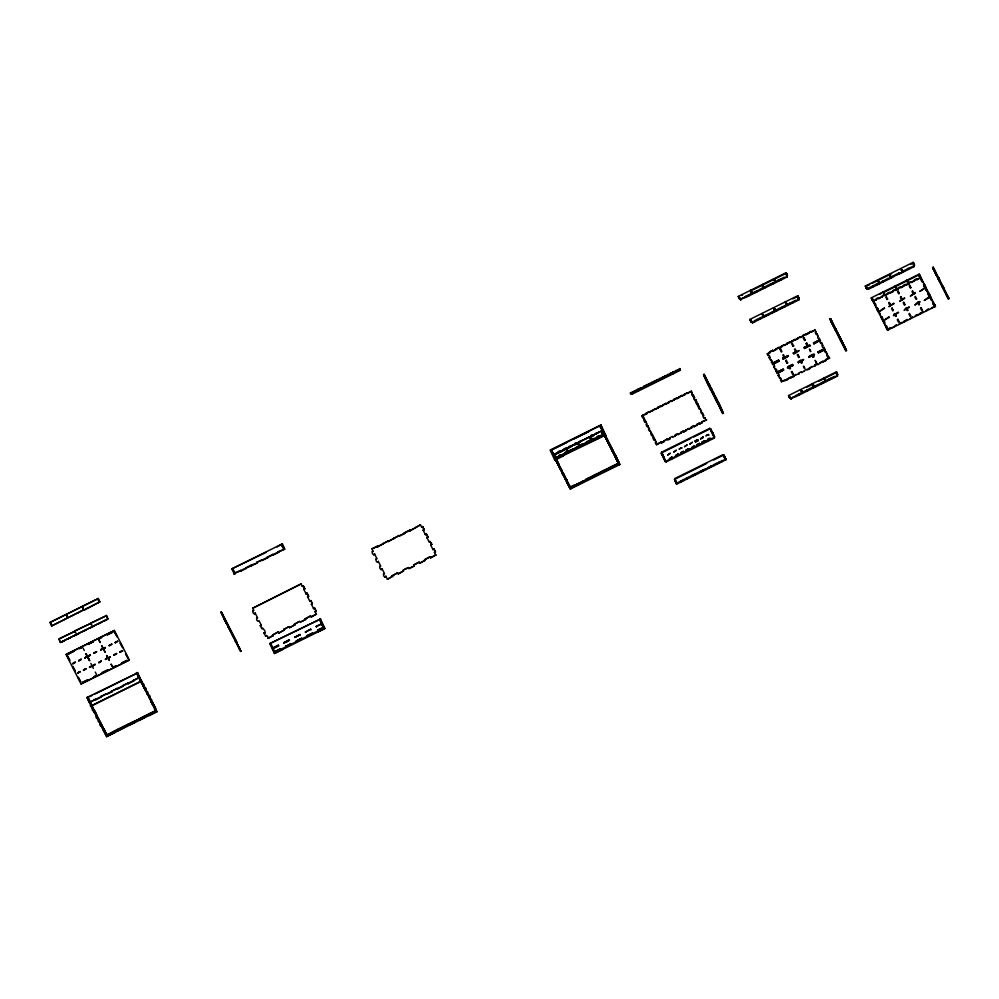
<?xml version="1.0" encoding="UTF-8"?>
<svg xmlns="http://www.w3.org/2000/svg" width="999" height="999" viewBox="0 0 999 999"><rect width="100%" height="100%" fill="white"/><g stroke="black" fill="none" stroke-linecap="round" stroke-linejoin="round"><path stroke-width="1.5" d="M49.95 622.464L98.302 598.513L49.95 622.464L51.611 625.986L53.571 625.012M50.687 623.201L51.498 624.924L50.999 623.051M66.883 615.184L67.383 617.07L67.008 615.446M83.379 609.14L83.017 607.529M98.102 599.725L98.913 601.448M83.242 608.878L82.88 607.255M98.776 601.186L98.414 599.575M78.459 612.687L84.078 609.577L51.611 625.986M86.838 608.416L84.291 610.014L99.825 601.773L97.989 603.009M53.521 624.924L64.673 619.517M64.623 619.417L78.409 612.599M92.582 605.569L97.939 602.921M86.888 608.516L92.645 605.656M787.1 274.713L786.488 275.212L787.287 276.873L745.853 297.39L745.404 296.466L740.721 299.925L738.236 296.416L742.032 294.543L742.494 295.467M750.499 291.046L750.212 290.484L742.032 294.543M751.51 293.231L752.185 292.907L750.886 290.16L761.85 284.727L762.137 285.289L752.534 290.035M761.85 284.727L762.187 285.452L762.524 284.39L773.488 278.958L774.462 280.981M773.838 279.683L774.163 278.621L786.138 272.702L787.437 275.449L786.488 275.212M773.775 279.52L762.811 284.952L762.524 284.39M786.425 273.251L774.45 279.183L774.113 280.244M738.573 297.153L739.248 296.815L739.872 298.114L739.26 298.614M751.223 290.884L750.212 290.484M786.812 274.151L786.151 274.488L786.475 273.426M738.86 297.714L739.872 298.114M786.762 273.988L785.813 273.751M738.91 297.877L739.248 296.815M757.317 291.708L756.855 290.784L751.673 293.806L750.886 291.945L751.56 291.621M763.486 286.413L762.874 286.913L762.537 286.176L763.199 285.851L763.823 287.138L763.199 285.851M774.175 280.419L775.187 280.819M745.404 296.466L751.51 293.444M762.662 289.061L762.212 288.137L759.527 289.46L759.989 290.384M762.212 288.137L767.557 285.489L768.019 286.413M767.557 285.489L772.914 282.842L773.363 283.766M775.586 281.506L778.258 280.182L778.721 281.106M778.258 280.182L783.616 277.535L784.065 278.459M740.434 299.375L742.732 297.789M759.702 289.822L756.855 290.784M743.006 298.351L745.853 297.39M59.253 640.109L58.704 638.935L74.713 631.343L60.165 638.548M74.9 630.918L90.722 623.413L74.9 630.918L75.787 632.817M91.796 624.887L90.897 622.989L106.568 615.571M92.333 622.614L105.27 616.208M106.531 616.358L107.355 618.081M59.803 641.296L60.365 642.469L108.092 618.831L107.53 617.669M61.813 642.045L64.485 640.721M67.745 639.11L70.417 637.787M73.676 636.176L79.346 633.366M83.017 631.543L85.689 630.219M89.71 628.234L94.256 625.973M98.277 623.988L100.949 622.664M104.183 621.066L106.868 619.742M233.853 571.815L234.578 571.99L233.853 571.815L234.403 574.275L231.843 568.831L282.367 543.818L277.123 546.94M232.48 568.856L233.379 570.741L232.992 568.606M281.481 544.592L282.38 546.478L281.993 544.343M266.196 552.36L231.843 568.831M66.021 654.407L114.385 630.456L129.383 660.039L81.019 683.99L66.134 654.645L114.385 630.456M68.244 653.933L73.589 651.286M82.018 647.115L79.346 648.438L82.043 647.127M87.775 644.268L93.132 641.608M107.305 634.59L112.662 631.942M282.854 547.552L283.778 549.487L278.421 552.135M68.257 653.958L73.614 651.311M87.8 644.28L93.144 641.633M107.33 634.602L112.675 631.955M67.994 653.433L68.369 654.195L73.476 651.048M79.483 648.701L82.155 647.377M87.912 644.53L93.257 641.87M99.013 639.023L101.686 637.699M107.442 634.852L112.8 632.205M67.17 655.893L69.88 660.476L67.495 655.744M83.054 648.026L84.303 650.524M98.739 640.259L100.312 642.594L99.063 640.109M114.585 632.417L117.295 636.987L114.897 632.255M234.565 573.326L234.403 574.275M283.778 549.487L278.209 551.71L278.559 552.41L273.127 555.094L272.777 554.395L267.42 557.042L267.769 557.754L262.337 560.439L261.988 559.74L256.643 562.387L256.98 563.086L251.548 565.784L251.211 565.084L245.854 567.732L246.204 568.431L240.771 571.128L240.422 570.417L235.077 573.076L240.634 570.841M234.178 573.851L234.902 574.025M240.547 570.691L245.979 568.006M262.125 560.014L267.557 557.33M272.902 554.67L278.334 551.985M246.066 568.156L251.548 565.784M262.213 560.164L256.643 562.387M267.645 557.479L272.989 554.82M284.927 549.25L282.367 543.818M750.923 321.591L751.872 321.828L751.198 322.153L749.899 319.405L761.875 313.474L762.162 314.036M761.875 313.474L762.212 314.198L762.537 313.149L773.513 307.704L773.8 308.266M773.513 307.704L773.85 308.441L774.188 307.38L785.152 301.948L785.776 303.234M785.152 301.948L786.176 304.133L786.837 303.796L785.826 301.611L797.801 295.679L799.1 298.426L798.438 298.763L797.464 296.74L798.139 296.416M792.756 298.876L798.089 296.241M750.237 320.13L750.911 319.805L751.535 321.091L750.861 321.428M785.489 302.672L786.163 302.347M797.464 296.74L798.938 299.85L768.968 314.697L768.518 313.773L763.336 316.795L762.549 314.935L763.224 314.598L763.848 315.896L763.174 316.221M774.188 309.166L774.812 310.464L774.188 309.166L774.862 308.841L775.486 310.127L774.862 308.841M785.838 303.409L785.826 301.611M762.836 315.497L763.511 315.16M774.475 309.727L775.149 309.403M798.089 298.027L798.763 297.702M762.886 315.659L763.561 315.334M774.537 309.902L775.199 309.565M798.151 298.202L798.813 297.864M786.463 304.695L787.125 304.358M754.557 321.141L752.384 322.914L754.844 321.703L754.382 320.766L757.067 319.443L757.517 320.367L768.968 314.697M757.067 319.443L763.161 316.421M768.518 313.773L773.875 311.126L774.325 312.05M779.682 309.403L779.22 308.479L776.548 309.802L776.997 310.726M779.22 308.479L784.577 305.819L785.027 306.743M784.577 305.819L789.922 303.172L790.384 304.096M789.922 303.172L795.279 300.524L795.728 301.448M776.71 310.165L773.875 311.126M754.844 321.703L757.517 320.367M85.902 653.646C96.341 672.939 81.756 646.166 87.325 656.455M101.586 645.878L105.257 652.347L101.898 645.716M72.665 663.411L75.337 662.087L72.915 663.923M78.596 660.476L81.269 659.153L78.846 660.988M87.45 656.718L84.778 658.054L87.2 656.218M90.197 654.732L87.762 656.568L90.447 655.244M93.869 652.909L96.541 651.585L94.118 653.421M100.562 649.6L102.897 648.451L100.812 650.112M105.107 647.352L103.459 648.801L105.357 647.851M109.128 645.354L111.801 644.03L109.366 645.866M115.035 642.432L117.72 641.108L115.285 642.931M72.777 663.661L75.474 662.349M78.709 660.726L81.406 659.415M84.64 657.779L87.338 656.48L89.261 660.277M87.637 656.306L90.335 654.994M93.981 653.159L96.678 651.847M100.674 649.85L103.022 648.713M103.322 648.538L105.245 647.614M109.241 645.604L111.938 644.293M115.147 642.669L117.845 641.37M72.64 666.67L75.35 671.253L72.952 666.52M120.055 643.194L122.765 647.764L120.367 643.031M673.176 371.753L670.953 374.013L641.52 388.586L643.731 386.338L680.032 368.806L679.37 369.143L679.994 370.429L631.818 394.293L630.357 392.969L634.964 390.684L635.239 391.246L630.644 393.519L631.48 393.556M634.964 390.684L641.058 387.662L641.52 388.586M641.346 388.224L631.53 393.731M678.808 369.667L673.626 372.689M638.061 390.047L672.839 372.814L673.301 373.738M635.414 391.608L638.086 390.284M679.645 369.705L680.144 369.006M679.707 369.867L672.839 372.814M90.847 663.398L93.369 668.393M106.543 655.631L109.378 660.464L106.856 655.469M77.447 672.839L80.12 671.515L77.697 673.351M83.379 669.904L86.051 668.581L83.629 670.416M92.233 666.146L89.56 667.469L91.983 665.646M94.98 664.16L92.545 665.996L95.23 664.672M98.651 662.337L101.324 661.013L98.901 662.849M105.345 659.028L107.68 657.866L105.594 659.54M109.89 656.768L108.242 658.229L110.14 657.28M113.911 654.782L116.583 653.458L114.148 655.294M119.818 651.86L122.502 650.536L120.067 652.359M77.56 673.089L80.257 671.778M83.491 670.154L86.189 668.843M89.423 667.207L92.12 665.908M92.42 665.734L95.117 664.422M98.764 662.587L101.461 661.276M105.457 659.278L107.805 658.129M108.104 657.954L110.027 657.042M114.023 655.032L116.721 653.721M119.93 652.097L122.74 651.036M866.32 288.236L867.282 288.474L866.608 288.798L865.309 286.051L913.211 262.325L914.51 265.072L913.81 266.77L908.466 269.418L908.004 268.494L902.759 271.541L903.046 272.103L908.466 269.418M865.584 286.613L869.692 284.578M872.427 283.229L891.595 273.738M910.751 264.248L913.486 262.887M865.646 286.788L866.595 287.013L865.933 287.337M913.885 263.786L913.211 264.123L913.548 263.062M78.109 677.447L80.819 682.03L78.421 677.297M125.524 653.97L128.234 658.553L125.837 653.821M913.835 263.624L912.874 263.386M865.983 287.512L866.308 286.451M879.095 283.966L877.959 281.581L878.633 281.243L879.095 283.966L877.684 284.665L877.234 283.728L867.332 288.636L868.318 289.298L877.684 284.665M888.398 279.358L879.769 283.629L879.482 283.067L887.936 278.434L888.398 279.358L890.733 278.197L889.597 275.811L890.271 275.487L891.408 277.872L893.743 276.711L893.293 275.786L898.638 273.127L899.1 274.063L902.372 272.44L901.235 270.055L902.197 270.279L901.235 270.055M866.27 288.074L866.932 287.737M890.559 276.049L889.597 275.811M913.498 264.685L914.172 264.348M908.004 268.494L913.536 266.209L914.222 264.523M878.808 283.404L877.234 283.728M891.408 277.872L893.293 275.786M893.581 276.348L899.1 274.063M95.267 672.09L96.516 674.587M110.951 664.323L112.512 666.658L111.264 664.173M240.584 651.535L220.941 612.125L236.413 641.333L239.46 649.225L239.273 647.477M221.753 612.449L236.413 641.333M555.506 459.865L554.845 460.202L550.099 450.087L600.948 424.9L601.236 425.462M221.89 612.724L220.941 612.125M599.775 425.936L600.399 427.222L601.073 426.885L600.449 425.599L550.936 450.124L555.219 459.303M704.083 374.275L703.746 375.337L704.083 374.275L719.505 404.732L718.743 405.507L719.243 404.807M82.605 682.242L87.962 679.595M93.719 676.748L96.391 675.424M102.148 672.564L107.492 669.917M113.249 667.07L115.921 665.746M121.678 662.899L127.035 660.239M551.76 449.962L566.87 442.482M573.751 439.073L588.861 431.593M82.717 682.492L88.099 679.857M93.831 676.985L96.528 675.686M102.26 672.814L107.63 670.179M113.362 667.32L116.059 666.008M121.791 663.136L127.16 660.501M221.628 613.586L221.453 611.875M600.112 426.66L600.786 426.323M222.065 614.435L225.449 621.74M552.235 451.073L551.286 450.849L551.61 449.787M222.827 614.822L223.264 615.684M705.044 376.298L704.033 375.899L704.707 375.562L704.432 376.798L704.757 375.736L705.719 377.747L705.057 378.084L705.381 377.023L707.429 381.256L706.68 381.606M551.96 452.31L552.285 451.248L551.623 451.573L552.584 453.596L553.259 453.271M552.247 452.872L552.634 451.973M552.297 453.034L552.971 452.709L554.108 455.082L557.867 452.772M705.444 377.185L704.77 377.522L706.755 381.593L707.255 380.894M553.508 453.871L553.134 454.757M705.319 378.683L705.981 378.359M553.146 454.857L602.659 430.344M709.04 386.076L709.54 385.377L709.04 386.076L705.619 379.345L706.268 378.921L723.451 413.199L722.776 413.524L719.929 407.917L720.529 406.93L721.753 409.553L720.841 409.627L721.515 409.303L722.652 411.538L721.99 411.875L721.078 409.877M553.271 455.057L601.885 430.806L603.708 434.652M706.405 379.208L705.594 379.245M558.041 453.134C556.543 451.873 560.614 449.85 560.714 451.81L563.973 449.75M566.82 448.788L569.318 447.102M871.278 297.839L919.18 274.113L935.451 306.456L887.549 330.182L871.278 297.839L872.814 301.111L920.716 277.397L919.18 274.113M933.228 267.158L932.904 268.219L933.228 267.158L949.05 298.576L948.376 298.901L933.191 268.768M554.27 455.094L566.246 449.163L565.958 448.601L566.97 449.001L566.358 447.864L563.686 449.188L564.135 450.112M572.402 446.116L566.92 448.838L566.533 448.226M575.149 444.755L577.884 443.394M590.197 437.3L593.968 435.439M553.521 455.656L554.994 454.932L555.619 456.218M578.271 442.507L577.946 443.568L577.609 442.832L578.234 444.13M603.034 431.143L601.56 431.868L602.185 433.166L602.847 432.829L602.222 431.543M705.993 380.144L706.668 379.82M830.906 319.43L830.294 319.93L829.907 319.031L830.569 318.706L835.489 328.409L835.164 329.47M871.565 298.401L872.626 298.963M879.769 294.33L883.253 291.908L883.878 293.194M884.215 292.133L895.179 286.701M905.456 281.618L895.853 286.363L895.566 285.801L896.19 287.1M908.753 279.982L917.544 275.624M918.793 275L919.467 274.675M225.025 619.28L224.388 619.255L241.084 651.286M829.957 319.205L830.631 318.868L831.593 320.891L830.918 321.216M871.628 298.564L872.577 298.788L871.965 299.288M883.591 292.632L883.928 291.571L884.277 294.093L884.602 293.032M895.241 286.863L895.903 286.538M919.517 274.837L919.192 275.899L919.817 277.185L920.491 276.86M554.67 455.994L555.332 455.656M601.898 432.604L602.572 432.267M895.579 287.6L896.59 287.999L895.916 288.324L894.892 286.139L895.516 287.425M919.192 275.899L919.867 275.574M933.241 268.943L933.853 268.444L933.528 269.505M554.208 457.117L555.681 456.393L556.468 458.042M567.657 450.462L566.645 450.062L567.307 449.725L567.932 451.024M578.958 443.968L578.621 445.03L578.608 443.231M603.708 432.604L602.235 433.329L603.034 434.977L603.833 434.59M872.252 299.85L872.914 299.525M920.141 276.136L919.48 276.461L920.154 277.922M830.631 320.654L831.305 320.329M872.302 300.025L872.976 299.688L873.763 301.348L873.476 300.786M907.554 282.555L907.891 281.506L907.217 281.83L907.841 283.117L908.228 282.23M919.53 276.636L920.204 276.298M933.578 269.668L933.915 268.606M872.589 300.587L873.251 300.249M933.865 270.23L934.54 269.905L934.202 270.966M648.9 411.563L646.39 413.249L657.966 407.779L655.456 409.465M660.351 405.894L657.854 407.58L663.311 405.132L660.814 406.818M665.709 403.246L663.199 404.932L668.668 402.472L666.158 404.17M671.053 400.587L668.556 402.285L674.013 399.825L671.515 401.511M676.41 397.939L673.9 399.625L679.37 397.177L676.86 398.863M681.768 395.292L679.258 396.978L684.727 394.53L682.217 396.216M687.112 392.644L684.602 394.33L691.408 391.208L687.574 393.569M707.18 382.704L707.854 382.367M770.017 351.573L767.344 354.058L770.466 352.51L770.017 351.573L772.689 350.249L773.151 351.173L776.398 349.113L773.151 351.173M778.795 347.227L776.285 348.926L781.755 346.466L779.245 348.151M784.14 344.58L781.643 346.266L787.112 343.818L784.602 345.504M789.497 341.933L786.987 343.619L792.457 341.171L789.947 342.857M794.854 339.285L792.344 340.971L797.814 338.511L795.304 340.209M800.199 336.626L797.702 338.324L803.159 335.864L800.661 337.55M805.556 333.978L803.046 335.664L808.516 333.216L806.006 334.902M810.901 331.331L808.403 333.017L815.072 329.97L811.363 332.255M301.074 583.94L252.71 608.229L301.074 583.94L302.347 586.463L303.234 585.676L302.347 586.463M377.435 546.465L371.953 548.838L377.31 546.178L377.659 546.89L388.099 540.846L388.436 541.545L398.876 535.501L399.225 536.201L404.657 533.516L404.308 532.817L409.665 530.157L410.002 530.869L420.442 524.825L421.715 527.335L422.602 526.56L421.715 527.335M382.867 543.768L388.224 541.121M393.656 538.424L399.013 535.776M404.445 533.091L409.79 530.444M415.222 527.747L420.442 524.825M554.882 458.578L555.556 458.241L556.181 459.54L562.874 456.218L562.412 455.294L605.394 434.453L605.019 435.352M562.874 456.218L562.162 454.97L558.928 456.83C557.43 455.556 561.5 453.534 561.613 455.494M568.094 451.585L565.034 453.808C563.536 452.535 567.607 450.512 567.707 452.472M573.451 448.938L570.392 451.148L569.929 450.224L572.777 449.263M604.395 434.053L603.721 434.39L604.345 435.676L597.652 438.998C594.967 437.412 599.213 434.29 599.825 436.575M652.784 410.789L655.007 408.541M770.192 351.948L772.689 350.249M831.143 321.753L831.817 321.416L831.255 320.155L830.581 320.492L831.143 321.753L845.441 349.887L846.103 349.563L831.817 321.416M377.522 546.615L382.954 543.918M388.311 541.271L393.743 538.573M399.101 535.926L404.533 533.241M409.877 530.581L415.309 527.897M554.994 458.778L555.519 457.817M597.152 437.899L600.212 435.676L600.661 436.613M641.907 415.734C654.857 411.451 638.111 414.535 642.931 417.782L643.431 417.082L642.931 417.782M652.609 410.427L649.35 412.487M873.601 300.986L873.101 301.673L876.061 299.762M555.169 459.14L555.844 458.803M557.155 458.154L604.008 434.952M708.391 383.141C707.005 384.103 709.889 382.642 709.702 385.751M876.223 300.125C874.724 298.851 878.795 296.84 878.908 298.801L882.154 296.74M882.329 297.103C880.831 295.829 884.902 293.818 885.002 295.779L887.512 294.093M887.686 294.455C886.188 293.182 890.246 291.171 890.359 293.132L892.869 291.433M893.031 291.808C891.533 290.534 895.604 288.511 895.703 290.472L898.213 288.786M898.388 289.148C896.89 287.874 900.961 285.864 901.061 287.824L903.571 286.139M903.733 286.501C902.234 285.227 906.305 283.216 906.418 285.177L908.915 283.491M909.09 283.853C907.591 282.58 911.662 280.569 911.762 282.53L914.272 280.831M914.435 281.206C912.949 279.932 917.007 277.909 917.119 279.87L920.828 277.585M226.011 622.477L224.388 619.255M707.692 383.791L708.029 382.729L707.354 383.067L710.764 389.797L711.438 389.46L710.376 389.036L711.263 389.098M562.699 455.856L597.652 438.998M691.595 393.231C693.181 392.719 690.321 394.106 692.906 395.829L693.406 395.142L692.906 395.829M768.693 355.045C767.294 356.019 770.179 354.545 770.004 357.654L769.168 357.617L770.004 357.654M779.969 349.388L780.644 349.051L781.955 351.66L781.28 351.998L780.144 349.75L780.644 349.051M803.258 337.862L803.92 337.525L805.231 340.135L804.557 340.459L803.421 338.224L803.92 337.525M832.117 323.626L832.779 323.301M921.652 279.221L920.978 279.545L922.314 282.218L922.814 281.518M935.027 272.59L935.701 272.252L935.201 272.952M252.71 610.701C255.007 609.49 250.749 612.087 254.333 613.923L255.22 613.149L254.333 613.923M372.078 551.585C374.375 550.374 370.117 552.971 373.701 554.807L374.588 554.02L373.701 554.807M792.282 343.294L791.782 343.981L792.919 346.228L793.593 345.904L792.919 346.228M815.421 332.342C816.558 330.657 814.21 333.366 816.57 334.59L817.07 333.891L816.57 334.59M832.279 324.001L832.954 323.664M874.625 303.034C872.614 302.897 876.16 302.685 875.761 305.269L874.924 305.244L875.761 305.269M887.537 298.926L887.037 299.613L885.901 297.377L886.4 296.678M899.175 293.157L898.675 293.856L897.539 291.608L898.039 290.909M910.813 287.387L910.314 288.087L909.177 285.839L909.677 285.152M921.178 279.97L921.677 279.27M606.068 437.075C604.495 437.574 607.355 436.188 604.77 434.465M557.667 462.375L557.167 463.061L557.629 461.938M606.493 438.186L605.993 438.873L606.493 438.186L617.457 459.515L617.157 460.651L617.832 460.314L619.48 463.798L618.806 464.123M643.893 419.655C645.479 419.155 642.619 420.542 645.204 422.265L645.704 421.566L645.204 422.265M709.465 387.187L710.127 386.85L709.627 387.55L720.416 408.516L721.091 408.191L719.168 404.008L718.493 404.345L719.555 404.907M228.159 626.698L229.782 629.919M304.72 588.623L303.833 589.41L304.72 588.623L303.234 585.676M424.1 529.507L423.214 530.282L424.1 529.507L422.602 526.56M557.704 463.836L558.204 463.136M710.676 387.624C709.278 388.599 712.162 387.137 711.987 390.234L711.138 390.197L711.987 390.234M87.4 697.065L107.542 736.226L89.698 701.96M137.8 674.437L136.401 672.802L151.86 702.01L152.597 704.844L152.884 704.17M139.835 677.459L89.323 702.484L86.975 697.477L137.712 672.876L95.142 693.968M89.535 702.909L87.2 697.901L88.212 697.389M89.598 696.703L92.37 695.341M558.066 464.922L558.803 464.61M606.905 440.734L607.642 440.422M693.88 397.714C695.454 397.215 692.594 398.589 695.179 400.324L695.679 399.625L695.179 400.324M770.966 359.528C769.58 360.502 772.464 359.041 772.277 362.137L771.44 362.1L772.277 362.137M817.532 336.476C819.118 335.964 816.258 337.35 818.843 339.073L819.342 338.386L818.843 339.073M834.39 328.122L835.064 327.784M137.338 673.401L136.401 672.802M834.565 328.484L835.226 328.159M876.897 307.517C874.887 307.38 878.446 307.18 878.034 309.765L877.372 310.09M923.463 284.453C924.262 282.555 922.701 286.313 925.024 287.462L924.425 286.338L925.074 285.839M137.587 674.013L137.512 675.112M836.375 330.394L836.126 331.481L834.827 328.733L835.489 328.409M937.774 277.747L938.436 277.422L939.41 279.445L938.735 279.77L932.567 267.482M88.299 698.95L87.912 696.815M806.767 343.132L806.268 343.831L806.767 343.132C806.555 350.624 816.583 340.971 804.532 348.489L804.07 347.565L807.354 345.941M937.874 278.197L938.548 277.872M607.679 441.895L608.179 441.196M840.346 339.735L841.358 340.135L835.776 328.971L835.114 329.295L839.722 338.449L840.384 338.112M876.772 308.666L877.447 308.329L877.11 309.39M924.013 285.264L924.674 284.94M938.723 277.984L938.061 278.309L943.293 288.748L943.955 288.411L942.994 286.401L942.319 286.725M876.835 308.828L877.497 308.504M889.41 302.647C892.182 305.969 889.797 307.155 888.748 302.984L889.247 302.285M901.048 296.89L902.197 299.126L901.523 299.463L900.386 297.215L900.886 296.528M912.699 291.121C915.459 294.443 913.074 295.629 912.025 291.458L912.524 290.759M938.049 278.559L938.723 278.234M835.451 330.032L835.776 328.971M924.35 286.001L925.012 285.664M89.723 700.624L88.774 700.024L89.211 700.873M138.287 675.499L141.408 682.167L138.287 675.499L138.212 676.61M646.178 424.15C647.764 423.638 644.892 425.025 647.489 426.76L647.989 426.061L647.489 426.76M835.526 330.369L836.175 329.87L835.851 330.931M877.197 309.727L877.834 309.228M938.448 279.208L939.122 278.883M924.599 286.701L925.261 286.363L924.687 286.725M924.737 286.9L925.411 286.563M256.481 618.144C258.778 616.932 254.52 619.517 258.104 621.366L258.991 620.579L261.401 625.349L260.377 625.849L261.401 625.349M307.005 593.119L306.119 593.893L307.005 593.119L308.629 596.341L307.605 596.84L308.491 596.066M375.849 559.015C378.146 557.804 373.888 560.402 377.472 562.237L378.359 561.463L377.472 562.237M426.373 533.99L425.362 534.502L426.373 533.99L427.872 536.938L426.985 537.724L427.872 536.938M608.653 443.768L609.315 443.444L608.816 444.13M712.949 392.108C711.55 393.082 714.447 391.62 714.26 394.717L713.423 394.692L714.26 394.717M560.651 467.994L559.815 467.957L561.126 470.566L561.625 469.867L561.126 470.566M773.301 362.799L778.646 360.152L779.108 361.076L773.75 363.723L773.301 362.799L778.646 360.152M784.739 357.13C795.579 352.048 777.584 361.251 784.065 357.467M793.368 352.859L793.818 353.783C809.29 345.204 785.501 357.217 795.716 351.698M819.242 341.196L818.793 340.272L813.436 342.919L813.898 343.843L819.08 340.834L813.898 343.843M890.496 304.757L889.822 305.082L890.546 304.895M913.111 293.556L913.773 293.231L913.161 293.694M784.128 357.605L784.789 357.28M795.766 351.835L796.44 351.511M807.404 346.079L808.079 345.741M813.611 343.281L818.793 340.272M884.689 308.329L879.507 311.351L884.402 307.767M894.055 303.696L888.873 306.705L893.768 303.134M904.757 298.389L899.575 301.411L904.482 297.827M915.471 293.094L910.289 296.104L915.184 292.532M924.837 288.449L919.654 291.471L924.55 287.887M138.699 677.697L133.342 680.344L133.691 681.043L128.259 683.741L127.909 683.029L122.552 685.689L122.902 686.388L117.47 689.073L117.12 688.373L111.776 691.021L112.125 691.733L106.693 694.417L106.344 693.718L100.986 696.365L101.336 697.065L95.904 699.762L95.554 699.05L90.422 702.135M139.198 677.434L156.543 711.962L141.408 682.167M925.361 288.187L926.036 287.862M783.116 359.091L788.298 356.069L785.189 358.054L783.491 354.67L782.816 354.995L784.527 358.391L783.116 359.091L782.667 358.166M696.153 402.197C697.739 401.698 694.867 403.084 697.464 404.807L697.964 404.12L697.464 404.807M773.251 364.023C771.852 364.985 774.737 363.524 774.55 366.633L773.713 366.596L774.55 366.633M819.804 340.959C821.39 340.459 818.531 341.833 821.116 343.569L821.615 342.869L821.116 343.569M836.663 332.605L837.337 332.28M836.837 332.967L837.512 332.642M879.008 311.638L878.333 311.975M925.736 288.948C926.872 287.25 924.525 289.972 926.872 291.184L927.372 290.497L926.872 291.184M609.79 446.016L610.451 445.679L609.952 446.378M231.93 634.128L233.554 637.35M91.471 704.233L90.459 704.732L91.346 703.945M139.835 679.932L140.847 679.432L142.47 682.654L141.458 683.154L142.47 682.654M139.96 680.207L140.847 679.432M785.664 360.602L786.338 360.277L787.637 362.887L786.975 363.211L785.838 360.976L786.338 360.277M797.302 354.845L797.976 354.508L799.287 357.118L798.613 357.455L797.477 355.207L797.976 354.508M940.721 283.816L941.395 283.479L940.896 284.178M648.451 428.633C650.037 428.134 647.177 429.508 649.762 431.243L650.262 430.544L656.53 442.582M893.231 310.14L892.731 310.839L891.595 308.591L892.095 307.904M904.869 304.383L904.37 305.07L903.233 302.834L903.733 302.135M916.508 298.614L916.008 299.313L914.872 297.065L915.371 296.366M880.144 313.886L879.47 314.21M562.087 472.452C563.673 471.94 560.814 473.326 563.399 475.062L564.06 474.725M715.222 396.603C713.835 397.577 716.72 396.103 716.533 399.213L715.696 399.175L716.533 399.213M91.945 705.431L140.434 681.405M92.07 705.706L140.559 681.693M91.896 706.68L89.286 699.775M928.009 293.431C928.995 291.708 926.66 294.38 929.145 295.679L929.907 295.379L928.983 295.317M698.426 406.693C700.012 406.181 697.152 407.567 699.737 409.303L700.237 408.603L699.737 409.303M775.524 368.506C774.125 369.48 777.01 368.019 776.835 371.116L775.998 371.079L776.835 371.116M822.09 345.442C823.676 344.942 820.803 346.328 823.401 348.052L823.9 347.365L823.401 348.052M838.948 337.1L839.61 336.763M927.846 293.069L928.508 292.732M810.251 351.685C811.001 351.898 807.479 345.979 810.926 351.348M91.945 707.679C94.331 706.568 89.648 708.403 90.322 704.457M839.11 337.462L839.784 337.125M881.455 316.496C879.445 316.358 882.991 316.159 882.592 318.743M839.385 337.712L840.047 337.387M881.717 316.745L881.043 317.083L882.354 319.83M92.058 708.179C94.356 706.967 90.097 709.565 93.681 711.4L94.568 710.614M142.582 683.154C140.197 684.253 144.892 682.429 144.206 686.375L143.057 686.6M840.671 338.673L839.659 338.274L840.334 337.949L845.079 347.365L844.417 347.702L845.891 350.811L846.553 350.487L846.053 349.388L845.379 349.725M929.232 293.918L928.558 294.243L929.145 295.679M943.281 286.963L942.606 287.287L948.376 298.901M928.62 294.418L929.282 294.081M310.776 600.549L309.89 601.336L310.776 600.549L312.4 603.771L311.376 604.27L312.262 603.496M379.62 566.445C381.918 565.247 377.659 567.832 381.243 569.667L382.13 568.893L381.243 569.667M430.144 541.433C427.422 541.383 434.153 543.394 430.756 545.154L433.029 549.637L433.916 548.863L433.029 549.637M881.667 318.369L882.342 318.032L882.067 319.268M928.895 294.98L929.569 294.643M840.733 338.836L840.396 339.897L841.071 339.573M881.73 318.531L882.679 318.768L881.917 319.068M928.958 295.142L929.619 294.817M943.006 288.187L943.668 287.849M650.736 433.129C652.31 432.617 649.45 434.003 652.035 435.726L652.534 435.04L652.035 435.726M840.084 339.335L840.758 339.011M881.755 318.706L882.417 318.369M840.259 339.71L841.008 339.398M929.295 295.879L929.969 295.542M565.209 476.973L564.36 476.935L564.71 475.799M717.507 401.086C716.108 402.06 718.993 400.599 718.818 403.696L717.969 403.671L718.818 403.696M798.376 362.762L800.549 361.238L798.376 362.762L797.926 361.838L800.823 360.127L801.098 360.714C807.979 356.893 797.552 363.698 803.558 359.752M811.9 354.907L808.803 356.905L812.462 354.358L812.749 354.945L813.973 353.883L814.435 354.807L813.024 355.507L814.435 354.807M929.919 297.165L928.945 293.356L928.271 293.681L926.448 290.085M943.568 289.423L944.242 289.086L943.743 289.785M777.859 371.778L783.204 369.131L783.666 370.055L778.308 372.702L777.859 371.778L783.204 369.131M789.297 366.109L792.569 364.485L793.031 365.409L789.747 367.033L793.031 365.409M817.994 351.898L818.443 352.822L823.8 350.174C821.503 348.451 811.213 356.543 824.55 348.651M929.632 296.603L930.306 296.266M788.686 366.583L792.569 364.485M800.324 360.814L800.986 360.489M811.962 355.057L812.624 354.72M895.104 313.873L894.43 314.21L895.579 316.446L896.078 315.759M906.742 308.104L906.081 308.441L907.217 310.689L907.716 309.99M917.719 302.672L918.381 302.347L919.53 304.583L918.855 304.92L917.544 302.31L914.834 305.082L917.944 303.097M787.674 368.069L789.073 367.37L787.387 367.507L788.511 366.221L788.798 366.808M889.247 317.307L884.065 320.329L888.96 316.745M894.667 314.623L893.431 315.684L894.267 313.836M898.326 312.113L895.216 314.098L894.929 313.511L896.24 316.121M906.305 308.866L904.132 310.389L905.906 308.079M909.028 306.805L906.855 308.329L906.58 307.742L907.879 310.352M919.729 301.511L918.506 302.572L918.218 301.973M930.593 296.828L924.2 300.449L929.095 296.865M812.187 355.469C804.295 360.876 813.448 352.572 813.099 357.292L813.598 356.606L813.099 357.292M239.71 648.326L235.702 641.558L236.338 641.583M262.762 628.009C260.514 628.533 265.672 628.808 265.172 632.779L264.023 633.004L265.172 632.779M431.643 544.368L430.756 545.154M700.711 411.176C702.285 410.676 699.425 412.063 702.01 413.786L702.509 413.087L702.01 413.786M777.796 373.002C776.41 373.963 779.295 372.502 779.108 375.599L778.271 375.574L779.108 375.599M841.22 341.583L841.895 341.258M883.553 320.617L883.054 321.316L883.353 320.229M898.613 312.675L895.329 314.298M909.315 307.367L906.98 308.529M920.017 302.073L918.618 302.759M95.117 711.388L94.093 711.887L95.117 711.388L96.616 714.335L95.717 715.109L96.104 714.585M144.618 686.862C142.245 687.974 146.928 686.138 146.241 690.084L145.23 690.596M235.826 641.833L236.538 641.608M824.537 350.299C825.661 348.614 823.326 351.323 825.674 352.547L826.173 351.848L825.674 352.547M841.395 341.945L842.057 341.621M931.43 300.162L932.092 299.837L931.43 300.162L930.294 297.927L930.793 297.227M566.171 478.846L565.671 479.545L564.36 476.935M614.335 454.995L615.184 455.02M236.975 642.457L237.412 644.817M789.822 368.831C791.27 367.545 788.648 369.78 788.91 367.008M801.46 363.062C802.909 361.775 800.299 364.011 800.549 361.238M615.584 455.507L614.922 455.831L615.546 457.13L616.208 456.793M718.556 404.508L719.218 404.183M567.032 480.257L566.271 481.019L566.733 479.895M615.871 456.068L615.109 456.83L615.609 456.131M653.009 437.612C654.595 437.112 651.723 438.486 654.32 440.222L654.82 439.523L654.32 440.222M615.259 456.568L615.921 456.231M884.864 323.226C883.153 323.664 886.275 322.615 883.728 320.979M719.118 405.906L719.842 405.469L719.567 406.693L719.18 405.794L719.954 405.944M616.271 456.968L615.596 457.292L614.86 455.669L615.534 455.332L619.817 464.523L612.462 468.169L612 467.245L570.691 488.149M719.23 405.969L719.904 405.631M615.646 457.604L616.146 456.905M615.884 457.854L616.558 457.517M719.517 406.531L720.179 406.193M95.829 715.609C98.127 714.397 93.869 716.995 97.452 718.83L98.339 718.044L97.452 718.83M146.353 690.584C143.968 691.695 148.664 689.859 147.977 693.806L146.828 694.03M237.562 645.554L238.349 645.416M567.107 482.205L568.056 482.442L567.232 482.904M616.483 459.19L615.933 458.017L616.608 457.692M314.548 607.979L313.524 608.491L314.548 607.979L316.034 610.926L315.147 611.713L316.034 610.926M383.391 573.888C385.689 572.677 381.431 575.274 385.015 577.11L385.901 576.323L385.015 577.11M702.984 415.671C704.57 415.159 701.698 416.546 704.295 418.281L704.794 417.582L704.295 418.281M780.082 377.485C778.683 378.459 781.568 376.985 781.393 380.095L780.544 380.057L781.393 380.095M791.358 371.828L792.02 371.503L793.331 374.101L792.669 374.438L791.52 372.19L792.02 371.503M826.635 354.42C828.221 353.921 825.361 355.307 827.946 357.03L828.446 356.331L827.946 357.03M843.506 346.079L844.167 345.741M946.415 295.03L947.089 294.705L946.59 295.392M567.956 482.729L567.469 483.429L567.907 482.567M616.133 458.878L616.795 458.553M719.767 407.555L720.429 407.217M567.407 483.266L568.081 482.929M616.246 459.078L616.92 458.741M719.879 407.754L720.541 407.417M843.668 346.441L844.342 346.104M886.001 325.474C884.003 325.337 887.549 325.137 887.137 327.709L886.475 328.047M898.925 321.366L898.426 322.065L897.277 319.817L897.776 319.118M910.564 315.597L910.064 316.296L908.928 314.048L909.427 313.349M922.202 309.827L921.702 310.527L920.566 308.279L921.066 307.592M932.567 302.41C933.528 300.599 931.53 303.746 933.94 304.957L934.602 304.633M617.157 458.853L616.296 459.24L616.895 458.254L602.847 430.332M719.929 407.917L720.779 407.53M616.62 459.478L617.282 459.153M720.254 408.154L720.916 407.817M844.417 347.702L844.742 346.641M616.77 459.752L617.432 459.415M720.404 408.429L721.066 408.091M933.316 303.671L933.978 303.346M947.364 296.715L948.401 297.302L947.726 297.64L947.976 296.216L947.551 297.277M722.776 413.524L720.791 409.315L721.465 408.991M568.381 485.139L569.043 484.815L568.543 485.502M655.282 442.095C656.867 441.595 654.008 442.982 656.593 444.705L661.026 442.07L656.593 444.705M934.377 304.32L933.541 304.283L934.265 303.908M844.754 348.426L845.429 348.102M933.653 304.408L934.315 304.071M947.701 297.44L948.376 297.115M617.382 461.313C618.831 459.927 616.82 461.963 616.97 460.601M804.307 368.668C805.044 368.881 801.523 362.974 804.969 368.344M815.946 362.912C816.695 363.112 813.174 357.205 816.62 362.575M844.804 348.676L845.304 347.989M266.533 635.451C264.123 636.675 268.706 634.515 268.019 638.398L273.239 635.464L268.019 638.398M435.414 551.81L434.528 552.584L435.414 551.81L433.916 548.863M845.042 348.988L845.703 348.663M886.7 328.359L887.374 328.022M947.989 298.002L948.65 297.677L948.326 298.738M97.865 719.317C100.162 718.119 95.916 720.704 99.488 722.539L100.512 722.04M148.389 694.305C146.016 695.404 150.699 693.581 150.012 697.527L148.014 694.829M887.05 329.083L887.424 328.196L886.3 327.684M934.664 304.795L933.59 304.233M948.039 298.177L949.05 298.576M569.005 486.288L569.979 486.313M618.506 461.775L617.844 462.1L618.356 463.199M721.478 410.776L722.14 410.452M934.952 305.357L934.277 305.694L934.789 306.78L934.502 306.218M784.477 380.082C774.924 384.603 793.456 377.123 784.764 380.644M790.571 377.06L787.324 379.121L793.543 376.298L791.033 377.984M795.928 374.413L793.418 376.099L798.888 373.638M811.987 366.458L809.477 368.144L814.947 365.696M817.507 364.173C811.313 368.181 817.107 361.713 817.794 364.735L820.304 363.037M822.689 361.151L820.179 362.849L825.649 360.389L823.139 362.075M825.361 359.827C836.001 356.144 823.825 359.016 825.823 360.751M887.774 328.921L887.274 329.62L890.234 327.697M934.327 305.856L935.002 305.532M569.293 486.85L569.954 486.525M618.131 462.662L618.793 462.337M721.765 411.338L722.427 411.014M801.285 371.753L798.601 373.077L799.063 374.013M890.396 328.072L893.368 327.297L896.328 324.675M899.287 323.913L899.175 323.713C900.873 321.466 904.719 323.451 904.357 320.704M904.532 321.066L907.042 319.38M912.387 316.733L910.002 318.619M915.346 315.959L915.234 315.771C916.932 313.511 920.766 315.497 920.416 312.749M920.591 313.112L923.088 311.426M928.446 308.778L926.048 310.664M931.405 308.017L935.176 305.894M569.517 487.387L574.113 485.102L574.575 486.038L577.072 484.34M576.96 484.14L583.179 481.318M619.018 462.862L585.576 479.433L586.026 480.357L588.536 478.671M667.132 439.048L663.873 441.108L667.132 439.048C667.819 442.058 673.601 435.589 667.407 439.597M677.996 434.103C671.815 438.124 677.597 431.655 678.284 434.665L680.794 432.979M683.641 432.018L686.138 430.332L683.641 432.018L683.179 431.093L680.506 432.417L680.956 433.341M688.536 428.434L686.026 430.132L691.495 427.672L688.985 429.37M694.055 426.148C687.861 430.169 693.656 423.701 694.342 426.71L696.852 425.025L694.342 426.71M699.687 424.063L702.197 422.377L699.687 424.063L699.238 423.139L696.565 424.463L697.015 425.387M701.91 421.815C713.611 417.657 700.124 421.153 702.372 422.739M240.659 650.436L240.821 650.799M278.234 631.93L272.939 634.889L278.234 631.93L278.796 633.054L284.028 630.132L278.796 633.054M289.023 626.585L283.716 629.545L289.023 626.585L289.585 627.709L294.805 624.787L289.585 627.709M299.812 621.241L294.505 624.213L298.451 621.915M310.589 615.896L305.294 618.868L310.589 615.896L311.151 617.032L316.371 614.098L311.151 617.032M397.614 572.802L392.307 575.774L397.614 572.802L398.176 573.938L403.396 571.003L398.176 573.938M404.32 569.48L407.043 568.131M419.742 563.249L424.962 560.327L419.742 563.249L419.18 562.125L413.748 564.81L414.31 565.946L408.953 568.593L408.391 567.457M429.97 556.78L424.662 559.752L429.97 556.78L430.532 557.904L435.751 554.982L430.532 557.904M569.68 487.749L619.193 463.236M672.477 436.388L669.805 437.712L670.254 438.648M680.681 432.779L683.179 431.093M696.728 424.825L699.238 423.139M801.448 372.127L801.735 372.677L804.245 370.991M807.092 370.03C813.798 367.445 802.934 369.817 804.407 371.353M408.529 567.744L402.959 570.154L403.521 571.278M413.873 565.084L419.18 562.125M569.967 488.311L570.641 487.987M591.096 477.147L591.383 477.709L593.881 476.024M596.278 474.138L596.728 475.062L599.238 473.364M601.623 471.478L602.085 472.402L604.582 470.716M607.429 469.755C613.985 465.871 606.143 470.654 607.155 469.193M612.337 466.183L612.787 467.107L615.297 465.422M661.475 442.994C667.757 438.748 660.814 444.567 661.026 442.07M672.652 436.75L672.939 437.312L675.436 435.626M722.439 412.799L723.451 413.199M301.573 621.428L304.258 620.104M391.271 577.01L387.387 579.27L392.607 576.348M618.868 464.298L612 467.245M604.507 434.253L604.22 433.691L554.72 458.216L570.304 489.035L612.462 468.169M299.937 621.515L300.374 622.377L305.594 619.442M100.387 721.765L99.488 722.539M99.6 723.039C101.898 721.827 97.64 724.425 101.224 726.261L102.11 725.486M150.125 698.014C147.74 699.125 152.435 697.29 151.748 701.236L150.599 701.473M102.273 726.785L101.636 726.76L104.296 730.606M151.149 702.235L152.16 701.735L153.784 704.957L152.647 705.182M151.698 702.959L151.349 702.26L152.372 701.76L157.005 711.65L149.388 715.421L149.001 714.622L114.211 731.855L114.598 732.654L106.481 736.675L100.961 723.776M269.78 643.606L320.517 619.018L269.78 643.606L274.413 653.496L282.53 649.475L282.143 648.688L316.933 631.455L317.32 632.242L324.925 628.471L320.304 618.581M151.274 702.509L152.16 701.735M270.417 643.631L271.316 645.516L270.929 643.381M319.418 619.368L320.304 621.253M152.16 703.995L153.109 704.595M320.092 620.829L320.816 621.003L319.917 619.118M661.588 453.983L662.25 453.646L663.211 455.669L662.549 455.994L661.238 453.246L661.575 452.185L709.74 428.334L710.027 428.896M690.759 438.436L661.85 452.747L661.575 452.185M693.506 437.075L708.653 429.57M710.751 428.733L711.388 431.805L712.05 431.481L709.74 428.334M101.636 726.76L103.259 729.982L104.158 729.195M271.79 646.59L273.364 649.924L272.302 646.341M320.791 622.315L322.365 625.661L321.303 622.065M104.333 729.907L103.509 730.756L104.583 729.932M153.896 705.456C151.386 706.568 156.231 704.67 155.519 708.678L154.508 709.178M661.862 454.545L662.537 454.208M710.701 430.357L711.038 429.295M661.925 454.707L662.587 454.383M710.764 430.519L711.425 430.194L711.101 431.243M278.359 645.192L273.002 647.839L273.351 648.551L278.696 645.903L278.359 645.192L273.139 648.126M289.136 639.847L283.916 642.782L289.136 639.847L289.485 640.559M299.925 634.515L294.705 637.437L299.925 634.515L300.274 635.214M310.714 629.17L305.482 632.092L310.714 629.17L311.051 629.87M321.628 624.1L316.146 626.485L321.491 623.826L321.84 624.537M662.212 455.269L662.874 454.932M711.038 431.081L712.05 431.481M273.227 648.276L278.571 645.616M284.003 642.931L288.024 640.946M298.801 635.601L294.568 637.162M662.262 455.432L662.936 455.107M285.477 642.544L288.149 641.221M154.733 708.154L155.856 710.501L149.95 713.373L150.287 714.073L156.106 711.113M662.812 456.605L663.761 456.83L662.812 456.605L663.773 458.628L664.435 458.291L663.486 458.066L663.773 458.628M712.312 432.08L711.638 432.417L712.599 432.642L712.312 432.08L713.274 434.103L712.612 434.44L712.999 433.541M681.68 447.614C675.561 451.536 681.942 446.765 681.955 448.176M695.054 440.996L697.727 439.66L698.189 440.596L695.504 441.92L695.054 440.996L697.727 439.66M708.428 434.365C702.16 438.598 709.103 432.779 708.89 435.289M105.882 732.916L104.995 733.703L106.019 733.191M154.37 708.903L155.519 708.678M700.686 438.898L703.371 437.574M836.762 372.552L836.101 372.877L837.574 375.999L796.141 396.516L795.691 395.592L791.008 399.051L790.209 397.402L789.822 398.289L788.523 395.542L800.499 389.61L800.786 390.172M800.499 389.61L800.836 390.347L801.173 389.285L812.137 383.853L812.761 385.139L813.436 384.802L812.811 383.516L823.775 378.084L824.4 379.37M824.125 378.808L824.45 377.747L836.425 371.815L837.724 374.575L837.062 374.9L836.101 372.877M105.919 734.165L105.732 732.429M273.851 650.998L274.75 652.884M322.852 626.735L323.738 628.621L323.226 627.547C308.641 632.829 327.947 630.244 323.351 626.485M806.942 387.125L812.424 384.415M818.581 381.356L824.063 378.646M836.712 372.377L824.737 378.309L824.45 377.747M788.86 396.278L789.822 396.503L789.148 396.84M812.474 384.578L813.149 384.253M106.643 734.34L106.818 736.051L103.646 729.445L103.259 729.982M106.806 734.74L112.375 732.504M113.524 731.405L116.234 730.069M123.501 727.871L122.939 726.748L123.501 727.871L118.157 730.519L117.595 729.395L128.371 724.05L128.933 725.187L134.291 722.527L133.941 721.827M129.72 723.388L132.392 722.065M133.854 721.678L144.518 716.058L145.08 717.195L139.723 719.842L139.161 718.706L139.723 719.842M145.866 715.384L148.589 714.048M274.525 652.459L280.432 649.612L280.095 648.913L274.737 651.56L275.249 652.634M291.009 643.843L285.652 646.503L290.871 643.568L291.221 644.28L290.871 643.568M296.303 640.883L296.653 641.583L296.303 640.883L301.661 638.236L302.01 638.935M307.093 635.539L307.442 636.238L307.093 635.539L312.662 633.316M836.375 373.439L837.05 373.114M274.862 651.835L280.095 648.913M296.441 641.158L301.661 638.236M307.217 635.814L312.437 632.891M318.007 630.481L323.351 627.822M789.198 397.003L789.535 395.941M802.247 393.494L801.173 391.071L801.847 390.746L802.472 392.033L801.847 390.746M812.824 385.302L813.486 384.977M824.462 379.545L825.474 379.945L824.799 380.269L823.775 378.084M836.438 373.614L837.1 373.276M139.373 719.143L144.73 716.483M274.95 651.985L278.971 649.999M285.739 646.653L291.096 643.993M296.528 641.308L301.873 638.661M308.641 635.302L311.326 633.978M323.439 627.971L317.882 630.194M106.593 735.626L112.5 732.791L112.163 732.08M665.796 461.213L665.134 461.538L664.173 459.515L664.834 459.19L664.16 457.729M713.673 435.002L712.999 435.327L713.96 435.564L713.673 435.002L714.635 437.025L713.973 437.35M118.019 730.244L123.376 727.597M128.809 724.899L134.166 722.252M139.598 719.567L144.942 716.907M665.122 459.752L664.173 459.515M795.691 395.592L807.142 389.91L807.604 390.834M807.142 389.91L812.499 387.262L812.949 388.186M812.499 387.262L817.844 384.615L818.306 385.539M823.651 382.892L823.201 381.955L820.529 383.291L820.978 384.215M823.201 381.955L828.546 379.308L829.008 380.232M828.546 379.308L833.903 376.66L834.352 377.585M683.865 452.26L683.403 451.336L680.731 452.659L681.193 453.583L683.691 451.898M686.088 450.012L688.761 448.688L689.21 449.612L686.538 450.936L686.088 450.012L688.761 448.688M699.924 444.305L699.462 443.381L696.79 444.705L697.24 445.641L699.75 443.943M702.135 442.058L704.819 440.734L705.269 441.658L702.597 442.982L702.135 442.058L704.819 440.734M793.019 396.915L791.008 399.051M820.691 383.653L817.844 384.615M714.347 436.463L713.686 436.788L714.31 438.086L666.146 461.938L665.521 460.651L665.134 461.538M680.906 453.022L683.403 451.336M696.952 445.079L699.462 443.381M707.667 439.772C714.622 437.275 705.968 437.962 707.941 440.334L710.626 439.011M793.293 397.477L796.141 396.516M678.346 454.545L675.836 456.243L678.508 454.907M694.392 446.59L691.895 448.289L694.567 446.965M710.451 438.648L707.941 440.334M665.858 461.376L707.167 440.472L707.617 441.396M714.023 437.525L707.167 440.472M675.824 480.731L674.8 478.546L722.976 454.695L723.938 456.705M706.743 463.436L675.087 479.108L674.8 478.546M713.623 460.027L723.264 455.257M675.786 482.355L675.499 481.793L676.448 482.017L675.786 482.355L674.475 479.607L675.149 479.27L675.162 481.068M723.313 455.419L723.988 455.082L725.286 457.842L724.612 458.166L724.999 457.28M724.612 456.381L723.988 456.88L722.976 454.695M676.111 481.293L675.436 481.63L674.475 479.607M714.098 465.621L713.636 464.697L725.848 459.103L724.874 458.778L725.549 458.441L726.136 459.665L676.635 484.178L676.036 482.967L676.71 482.629M676.161 481.468L676.997 483.191L676.323 483.516L683.453 479.645L683.915 480.569M683.453 479.645L689.56 476.623L690.009 477.547M689.56 476.623L694.904 473.976L695.366 474.9M694.904 473.976L700.262 471.328L700.711 472.252M700.262 471.328L705.606 468.668L706.068 469.605M705.781 469.043L710.963 466.021L711.413 466.945M713.81 465.059L710.963 466.021M930.456 297.977L935.451 306.456M913.561 264.847L914.185 266.134M929.52 296.378L930.294 297.927M913.361 265.846L913.81 266.77M903.995 270.479L904.445 271.403M907.492 280.607L907.204 280.045L906.88 281.106L906.543 280.369L906.817 280.931M909.852 285.514L910.988 287.749M915.534 296.728L916.682 298.976M921.228 307.954L922.364 310.202M902.372 272.44L898.638 273.127M898.201 291.271L899.35 293.519M903.895 302.497L905.032 304.745M909.59 313.723L910.726 315.959M890.733 278.197L887.936 278.434M882.592 281.081L883.041 282.005M886.563 297.04L887.699 299.288M892.257 308.266L893.393 310.502M897.951 319.48L899.088 321.728M873.226 285.726L873.675 286.651M867.869 288.374L868.318 289.298M879.17 312L880.306 314.248M887.936 329.283L888.223 329.845L887.424 328.196M846.553 350.487L845.604 350.249L845.891 350.811M829.907 319.031L834.827 328.733M839.659 338.274L844.08 346.978M815.072 329.97L816.096 332.018M817.07 333.891L818.368 336.501M819.342 338.386L820.654 340.996M821.615 342.869L822.926 345.479M823.9 347.365L825.199 349.962M826.173 351.848L827.484 354.458M828.446 356.331L829.42 358.266M787.287 276.873L783.616 277.535M798.938 299.85L795.279 300.524M837.574 375.999L833.903 376.66M780.943 278.858L781.393 279.782M792.607 301.848L793.056 302.772M808.228 332.655L808.691 333.579M831.23 377.984L831.68 378.908M820.017 362.475L820.466 363.399M809.877 345.829L809.427 344.905L804.07 347.565M774.163 278.621L776.048 282.442M787.249 304.495L787.699 305.419M802.884 335.302L803.333 336.226M825.873 380.631L826.335 381.556M812.861 355.144L813.773 356.968M806.093 343.469L807.804 346.865L804.532 348.489M814.66 365.135L815.122 366.059M808.628 356.531L809.078 357.467M770.241 284.166L770.691 285.09M781.892 307.143L782.354 308.079M797.527 337.949L797.976 338.886M809.315 367.782L809.764 368.706M764.884 286.813L765.334 287.737M792.17 340.609L792.632 341.533M815.172 385.939L815.621 386.863M792.457 343.656L793.593 345.904M801.223 360.901L802.122 362.724M762.537 286.176L763.161 287.475L762.811 286.738M771.191 312.45L771.653 313.374M786.825 343.256L787.274 344.18M809.814 388.586L810.276 389.51M788.011 355.507L788.473 356.431M754.183 292.108L754.632 293.044M765.846 315.097L766.295 316.021M781.468 345.904L781.93 346.828M789.572 366.67L790.484 368.494M750.886 291.945L751.96 294.368M762.549 314.935L763.623 317.345M793.256 375.736L793.706 376.66M748.825 294.767L749.287 295.692M760.489 317.744L760.938 318.681M776.123 348.551L776.573 349.488M799.113 393.893L799.575 394.817M787.15 378.758L787.612 379.682M767.17 353.696L768.194 355.744M769.168 357.617L770.466 360.227M771.44 362.1L772.751 364.71M773.713 366.596L775.024 369.205M775.998 371.079L777.297 373.688M778.271 375.574L779.582 378.184M780.544 380.057L781.518 381.993M703.408 374.6L720.791 409.315M679.857 368.444L680.319 369.368M691.408 391.208L692.432 393.256M693.406 395.142L694.717 397.752M695.679 399.625L696.99 402.235M697.964 404.12L699.263 406.73M700.237 408.603L701.548 411.213M702.509 413.087L703.82 415.696M704.794 417.582L706.093 420.192M692.145 394.642L699.662 409.453M675.848 370.429L676.298 371.353M721.665 460.726L722.127 461.65M684.44 393.968L684.889 394.892M718.993 462.05L719.442 462.974M670.491 373.089L670.953 374.013M716.32 463.374L716.77 464.298M667.819 374.413L668.281 375.337M679.083 396.615L679.545 397.54M665.147 375.736L665.596 376.66M691.208 427.11L691.67 428.034M662.474 377.06L662.924 377.984M673.738 399.263L674.188 400.187M708.291 467.345L708.741 468.269M659.79 378.384L660.252 379.308M685.863 429.77L686.313 430.694M657.117 379.707L657.567 380.631M668.381 401.91L668.843 402.847M702.934 470.005L703.396 470.929M654.445 381.031L654.894 381.955M651.76 382.355L652.222 383.291M663.036 404.57L663.486 405.494M697.589 472.652L698.039 473.576M649.088 383.691L649.537 384.615M675.149 435.064L675.611 435.989M646.415 385.015L646.865 385.939M657.679 407.217L658.129 408.141M692.232 475.299L692.682 476.223M643.731 386.338L644.193 387.262M686.875 477.947L687.337 478.871M637.637 389.36L638.511 390.971M663.698 440.734L664.16 441.67M672.377 457.704L672.827 458.628M646.228 412.887L646.678 413.811M680.781 480.969L681.231 481.893M642.707 415.334L647.015 424.175M647.989 426.061L649.625 428.958M630.357 392.969L630.806 393.893M602.085 427.285L600.461 427.385L600.799 428.121L601.473 427.784L600.449 425.599M602.097 429.083L601.136 428.846L602.634 430.244M602.772 430.532L603.621 432.217M607.579 440.397L601.748 428.346M619.817 464.523L616.745 458.379M604.907 436.026L612.499 451.024M617.882 462.587L618.219 463.261M615.459 465.784L615.009 464.86M596.253 434.215L595.791 433.291L598.638 432.33M593.581 435.539C593.468 433.578 589.398 435.589 590.896 436.863M610.114 468.431L609.652 467.507M590.534 438.037L589.909 436.738L589.585 437.799L589.248 437.075M591.795 440.547C590.297 439.273 594.368 437.262 594.467 439.223C597.402 437.674 590.834 440.122 592.469 440.222M604.757 471.078L604.308 470.154M589.123 441.87C589.01 439.91 584.939 441.933 586.438 443.206L589.497 440.984L589.785 441.546M599.4 473.738L599.125 473.176M583.766 444.53C583.666 442.557 579.595 444.58 581.093 445.854L584.153 443.631L584.44 444.193M580.194 442.17L579.745 441.246L582.592 440.284M577.522 443.494C577.41 441.533 573.351 443.544 574.85 444.817M594.055 476.386L593.593 475.462M578.409 447.177L577.959 446.253L575.449 447.939M588.698 479.033L588.249 478.109M569.492 447.465L569.043 446.541L571.878 445.579M583.354 481.68L583.066 481.118M576.798 483.778L577.672 485.402M553.983 454.533L554.607 455.819M556.73 459.89L559.19 464.797M556.156 460.402L566.371 480.581M557.529 463.474L558.678 465.709M567.956 484.028L566.745 479.695M568.606 485.402L568.618 483.703M554.845 460.202L554.557 459.64L562.412 455.294M422.727 526.835L424.225 529.782M426.498 534.265L427.997 537.212M430.269 541.708L431.768 544.655M434.041 549.138L435.539 552.085M423.077 530.007L425.487 534.777M426.848 537.437L429.258 542.207M434.39 552.31L435.876 555.257M424.525 559.465L425.087 560.601M392.182 575.499L392.744 576.623M371.953 548.838L373.226 551.361M374.588 554.02L376.998 558.791M378.359 561.463L380.769 566.221M382.13 568.893L384.54 573.663M385.901 576.323L387.387 579.27M303.359 585.963L304.857 588.898M307.13 593.394L308.629 596.341M310.901 600.824L312.4 603.771M314.673 608.266L316.171 611.201M324.925 628.471L274.413 653.496M282.879 546.228L282.38 546.478M322.877 625.411L322.365 625.661M303.708 589.135L306.119 593.893M307.48 596.565L309.89 601.336M311.251 603.995L313.661 608.766M315.022 611.438L316.508 614.385M316.146 626.485L316.483 627.185M305.157 618.593L305.719 619.717M305.357 631.818L305.706 632.529M294.38 623.938L294.942 625.062M256.98 563.086L251.211 565.084M283.591 629.27L284.153 630.406M283.791 642.507L284.128 643.206M285.527 646.228L285.864 646.927M272.802 634.615L273.364 635.739M233.891 570.491L233.379 570.741M271.815 645.267L271.316 645.516M273.876 649.675L273.364 649.924M252.585 607.954L253.858 610.476M255.22 613.149L257.63 617.906M260.252 625.574L261.875 628.796M264.023 633.004L265.647 636.226M157.005 711.65L106.481 736.675M140.347 679.682L141.833 682.629M137.775 675.761L140.185 680.257M108.092 618.831L60.365 642.469M133.729 721.403L134.291 722.527M73.339 650.774L73.726 651.548M89.798 701.773L93.282 708.653M96.229 714.859L94.73 711.912M105.22 732.679L104.083 730.182M94.093 711.887L95.717 715.109M103.372 730.481L104.995 733.703M925.698 287.125L924.387 284.378L924.063 285.439M913.211 262.325L914.51 265.072M901.91 269.718L903.046 272.103M902.022 298.763L902.422 299.55M901.348 299.101L901.747 299.887M890.271 275.487L891.12 277.31M890.658 305.12L890.384 304.533L889.997 305.457M878.633 281.243L879.769 283.629M886.413 325.999L886.076 327.06L885.738 326.336M878.521 310.689L878.183 309.952L877.796 310.851L876.485 308.104M886.026 326.898L887.549 330.182M866.995 287.912L867.619 289.198M865.309 286.051L866.608 288.798M830.569 318.706L830.968 319.593M836.425 371.815L837.724 374.575M823.8 350.174L818.443 352.822M797.801 295.679L799.1 298.426M786.138 272.702L787.437 275.449M808.191 345.966L807.904 345.379L807.517 346.303M805.231 340.135L804.557 340.459M773.488 278.958L775.761 281.88L772.914 282.842M812.811 383.516L813.823 385.701L813.161 386.039L812.137 383.853M796.665 351.935L795.129 348.901L794.455 349.238L796.166 352.622L793.818 353.783M799.287 357.118L798.613 357.455M796.553 351.735L796.265 351.149L795.878 352.06M793.331 374.101L792.669 374.438M801.173 391.071L801.797 392.357M787.637 362.887L786.975 363.211M784.914 357.505L784.627 356.905L784.24 357.829M763.224 314.598L763.848 315.896M750.886 290.16L752.185 292.907M783.666 370.055L778.308 372.702M779.108 361.076L773.75 363.723M788.523 395.542L789.822 398.289M750.911 319.805L752.384 322.914M740.209 298.838L740.721 299.925M749.899 319.405L751.198 322.153M738.236 296.416L739.547 299.163M723.988 455.082L725.286 457.842M725.549 458.441L726.136 459.665M712.599 432.642L713.274 434.103M713.96 435.564L714.635 437.025M724.337 457.604L725.162 459.328M710.414 429.795L711.925 432.979M712.324 433.878L713.286 435.889M713.686 436.788L714.31 438.086M679.37 369.143L679.994 370.429M705.269 441.658L702.597 442.982M698.189 440.596L695.504 441.92M689.21 449.612L686.538 450.936M662.25 453.646L663.761 456.83M665.521 460.651L666.146 461.938M676.036 482.967L676.635 484.178M661.238 453.246L662.549 455.994M631.193 392.994L631.818 394.293M600.948 424.9L605.681 435.015M609.889 444.567L610.089 445.279L609.24 445.242M611.051 447.152L610.389 447.49M612.187 449.4L611.525 449.737M618.518 463.561L619.143 464.86L601.985 430.669M617.657 462.062L618.156 463.149M611.937 450.611L612.275 451.348M607.779 442.532L608.116 443.269M587.936 437.624L585.264 438.948M579.083 446.84L576.123 447.614L576.411 448.176M569.68 485.964L570.179 487.05M570.354 487.425L570.978 488.711L553.796 454.433M564.085 474.513L563.748 473.776L563.399 475.062M563.349 473.588L562.687 473.926M564.497 475.836L563.823 476.161M566.021 479.857L570.304 489.035M415.097 527.472L415.447 528.171M409.665 530.157L410.002 530.869M404.308 532.817L404.657 533.516M414.31 565.946L408.953 568.593M398.876 535.501L399.225 536.201M393.531 538.149L393.868 538.861M388.099 540.846L388.436 541.545M382.742 543.493L383.092 544.193M377.31 546.178L377.659 546.89M283.366 547.29L284.415 549.512M316.933 631.455L317.32 632.242M278.209 551.71L278.559 552.41M272.777 554.395L273.127 555.094M267.42 557.042L267.769 557.754M261.988 559.74L262.337 560.439M245.854 567.732L246.204 568.431M282.143 648.688L282.53 649.475M240.422 570.417L240.771 571.128M274.363 650.749L275.037 652.21M234.365 571.565L235.289 573.501M153.784 704.957L153.284 705.207M150.012 697.527L149.513 697.777M151.748 701.236L149.75 698.551M146.241 690.084L144.243 687.399M147.977 693.806L145.842 690.833M153.371 705.244L156.281 711.475M151.786 702.26L154.882 708.653M144.206 686.375L142.07 683.403M137.5 672.452L140.06 677.896M155.769 711.725L155.432 711.001L106.943 735.014L107.33 735.801M136.9 672.552L138.024 674.862M129.383 660.039L81.019 683.99M106.431 615.297L106.98 616.47M98.302 598.513L99.962 602.035M149.95 713.373L150.287 714.073M133.342 680.344L133.691 681.043M149.001 714.622L149.388 715.421M144.518 716.058L145.08 717.195M127.909 683.029L128.259 683.741M122.552 685.689L122.902 686.388M90.584 623.151L91.346 624.787M117.12 688.373L117.47 689.073M128.371 724.05L128.933 725.187M111.776 691.021L112.125 691.733M74.588 631.081L75.35 632.704M117.595 729.395L118.157 730.519M100.986 696.365L101.336 697.065M114.211 731.855L114.598 732.654M95.554 699.05L95.904 699.762M99.875 722.015L98.377 719.068M101.736 726.011L101.224 726.261M90.959 704.482L92.333 707.155M94.193 711.138L93.681 711.4M59.441 639.685L60.252 641.408M590.596 438.199L590.259 439.26L590.596 438.199M831.93 321.616L831.43 322.315L831.93 321.616M226.623 622.727L226.249 623.251L226.623 622.727M556.518 460.127L556.018 460.826L556.518 460.127M605.357 435.939L604.857 436.638L605.357 435.939M708.99 384.615L708.491 385.302L708.99 384.615M557.067 460.889L556.568 461.588L557.067 460.889M833.928 325.549L833.428 326.236L833.928 325.549M936.837 274.5L936.338 275.2L936.837 274.5M228.122 625.674L227.735 626.198L228.122 625.674M228.771 627.01L228.434 627.634L228.771 627.01M558.566 464.223L558.304 465.309L558.566 464.223M607.404 440.035L607.142 441.121L607.404 440.035M88.586 698.276L88.511 699.375L88.586 698.276M559.939 466.858L559.44 467.557L559.939 466.858M608.778 442.669L608.279 443.369L608.778 442.669M712.412 391.346L711.912 392.045L712.412 391.346M230.394 630.157L230.02 630.694L230.394 630.157M939.684 280.107L939.185 280.806L939.684 280.107M561.076 469.105L560.576 469.792L561.076 469.105M713.548 393.594L713.049 394.28L713.548 393.594M231.893 633.104L231.506 633.628L231.893 633.104M562.212 471.341L561.713 472.04L562.212 471.341M714.685 395.829L714.185 396.528L714.685 395.829M838.473 334.515L837.974 335.214L838.473 334.515M611.6 447.927L611.101 448.626L611.6 447.927M942.532 285.726L942.032 286.413L942.532 285.726M715.821 398.077L715.321 398.776L715.821 398.077M234.166 637.587L233.791 638.124L234.166 637.587M612.737 450.174L612.237 450.874L612.737 450.174M613.324 451.648L612.824 452.347L613.324 451.648M716.957 400.324L716.458 401.011L716.957 400.324M613.873 452.422L613.374 453.109L613.873 452.422M235.664 640.534L235.277 641.071L235.664 640.534M565.634 478.084L565.134 478.771L565.634 478.084M614.472 453.896L613.973 454.582L614.472 453.896M718.094 402.56L717.607 403.259L718.094 402.56M95.23 711.962L94.893 712.574L95.23 711.962M144.231 687.687L143.881 688.311L144.231 687.687M945.379 291.333L944.879 292.033L945.379 291.333M843.031 343.494L842.532 344.193L843.031 343.494M845.366 347.927L844.642 348.314L845.092 349.163L845.366 347.927M670.217 453.296L667.719 454.982L670.217 453.296M676.323 450.274L673.813 451.96L676.323 450.274M687.025 444.967L684.515 446.653L687.025 444.967M692.382 442.32L689.872 444.006L692.382 442.32M703.084 437.013L700.574 438.711L703.084 437.013M671.952 457.005L669.455 458.703L671.952 457.005M678.059 453.983L675.549 455.681L678.059 453.983M694.118 446.041L691.608 447.727L694.118 446.041"/></g></svg>
